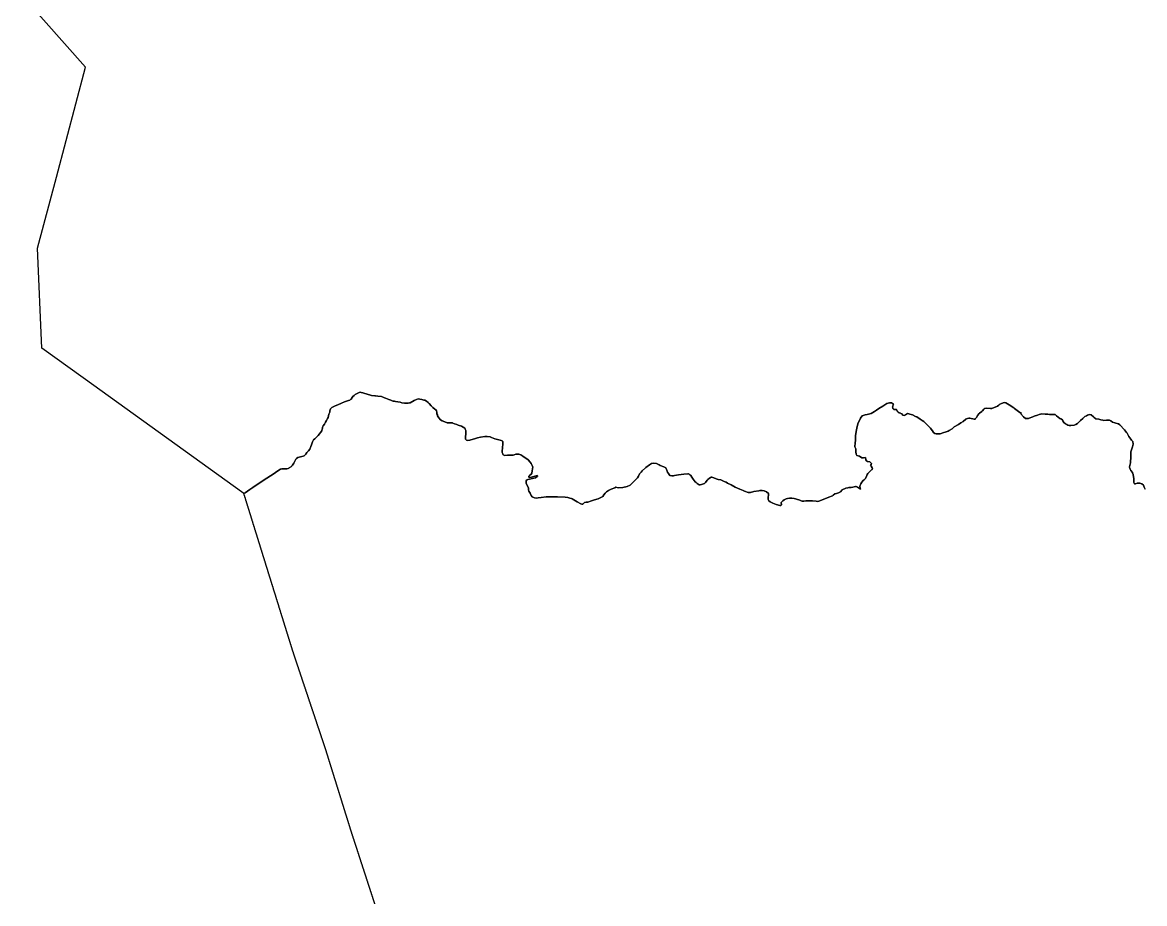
# Model space of a CAD drawing. Header units: inches. Extents: x 130170 to 284068, y 377793 to 804530.
# Drawn here: x 155321 to 191509, y 462633 to 491052 of the extents above; entities that cross this region are included whole.
import ezdxf

# ---------------------------------------------------------------- set-up
doc = ezdxf.new("R2010")
doc.units = ezdxf.units.IN
doc.header["$MEASUREMENT"] = 0
doc.layers.add('muni_il', color=7, linetype='Continuous')

msp = doc.modelspace()

# ---------------------------------------------------------------- linework, layer by layer
at = {"layer": 'muni_il'}
for points in [[(191524, 475999), (191494, 476068), (191472, 476125), (191418, 476176), (191359, 476195), (191271, 476187), (191216, 476167), (191187, 476173), (191167, 476215), (191160, 476329), (191138, 476476), (191125, 476523), (191115, 476538), (191067, 476603), (191044, 476648), (191032, 476677), (191028, 476695), (191028, 476721), (191034, 476759), (191050, 476807), (191056, 476844), (191059, 476906), (191066, 476999), (191067, 477041), (191071, 477089), (191068, 477158), (191065, 477205), (191088, 477271), (191120, 477362), (191137, 477453), (191134, 477534), (191088, 477580), (191063, 477610), (191033, 477659), (191007, 477702), (190947, 477801), (190927, 477829), (190860, 477914), (190831, 477946), (190743, 478039), (190712, 478070), (190670, 478104), (190581, 478127), (190555, 478134), (190473, 478158), (190426, 478202), (190381, 478221), (190326, 478222), (190281, 478221), (190200, 478215), (190166, 478224), (190104, 478240), (190033, 478259), (189938, 478266), (189888, 478307), (189857, 478337), (189792, 478394), (189737, 478404), (189673, 478388), (189634, 478366), (189587, 478339), (189551, 478314), (189515, 478283), (189446, 478217), (189393, 478162), (189344, 478116), (189295, 478088), (189243, 478058), (189135, 478053), (189081, 478052), (189039, 478066), (188997, 478086), (188963, 478108), (188907, 478148), (188875, 478203), (188866, 478230), (188810, 478262), (188778, 478282), (188673, 478365), (188625, 478402), (188573, 478407), (188500, 478407), (188447, 478410), (188386, 478417), (188336, 478421), (188307, 478423), (188197, 478424), (188115, 478403), (188054, 478387), (187947, 478353), (187906, 478337), (187792, 478292), (187761, 478280), (187672, 478274), (187605, 478337), (187520, 478426), (187526, 478450), (187529, 478466), (187483, 478476), (187317, 478602), (187292, 478619), (187146, 478718), (187093, 478750), (187034, 478781), (186980, 478792), (186838, 478739), (186805, 478708), (186767, 478677), (186583, 478602), (186544, 478604), (186403, 478609), (186347, 478601), (186322, 478579), (186279, 478528), (186257, 478499), (186189, 478454), (186170, 478440), (186117, 478371), (186097, 478318), (186059, 478278), (186042, 478261), (186010, 478257), (185874, 478284), (185837, 478291), (185796, 478280), (185764, 478270), (185742, 478254), (185657, 478182), (185586, 478134), (185509, 478088), (185373, 478009), (185307, 477941), (185213, 477892), (185175, 477874), (185082, 477837), (185038, 477824), (184914, 477787), (184828, 477779), (184788, 477786), (184747, 477799), (184707, 477831), (184670, 477883), (184626, 477939), (184601, 477968), (184553, 478021), (184500, 478076), (184460, 478114), (184386, 478178), (184333, 478218), (184275, 478260), (184160, 478331), (184122, 478347), (184025, 478394), (183985, 478403), (183863, 478435), (183798, 478399), (183756, 478374), (183709, 478385), (183678, 478426), (183653, 478444), (183634, 478453), (183592, 478462), (183565, 478483), (183551, 478498), (183534, 478519), (183505, 478565), (183463, 478572), (183427, 478572), (183411, 478587), (183395, 478601), (183389, 478618), (183382, 478647), (183394, 478679), (183403, 478714), (183408, 478737), (183384, 478760), (183344, 478787), (183285, 478788), (183201, 478763), (183066, 478676), (182942, 478599), (182869, 478548), (182802, 478506), (182691, 478444), (182645, 478425), (182565, 478403), (182498, 478392), (182464, 478387), (182399, 478361), (182346, 478292), (182262, 478109), (182230, 477966), (182220, 477913), (182189, 477731), (182182, 477570), (182178, 477493), (182167, 477364), (182197, 477299), (182200, 477203), (182206, 477126), (182228, 477082), (182313, 477058), (182394, 477014), (182440, 477008), (182507, 477016), (182519, 476945), (182545, 476914), (182573, 476886), (182653, 476884), (182678, 476853), (182701, 476825), (182688, 476796), (182673, 476767), (182690, 476742), (182729, 476684), (182734, 476659), (182720, 476632), (182706, 476618), (182618, 476537), (182589, 476505), (182567, 476470), (182538, 476411), (182504, 476333), (182470, 476303), (182436, 476273), (182395, 476229), (182359, 476172), (182337, 476129), (182328, 476081), (182340, 476043), (182350, 476003), (182251, 476068), (182211, 476081), (182185, 476087), (182144, 476075), (182098, 476064), (182046, 476055), (181968, 476053), (181939, 476047), (181871, 476029), (181761, 475972), (181702, 475917), (181680, 475901), (181644, 475880), (181577, 475860), (181521, 475843), (181472, 475804), (181447, 475788), (181329, 475743), (181251, 475710), (181161, 475673), (181032, 475619), (181006, 475611), (180954, 475605), (180915, 475610), (180796, 475623), (180698, 475625), (180588, 475617), (180518, 475608), (180469, 475608), (180438, 475617), (180388, 475639), (180282, 475675), (180247, 475684), (180205, 475694), (180129, 475706), (180077, 475712), (180054, 475709), (179998, 475698), (179949, 475686), (179932, 475680), (179887, 475658), (179845, 475626), (179826, 475606), (179788, 475565), (179796, 475492), (179783, 475469), (179756, 475467), (179742, 475471), (179633, 475506), (179572, 475525), (179518, 475548), (179434, 475585), (179387, 475627), (179369, 475669), (179369, 475716), (179385, 475830), (179377, 475863), (179313, 475911), (179238, 475948), (179172, 475957), (179105, 475954), (179071, 475950), (178910, 475919), (178798, 475896), (178761, 475889), (178727, 475893), (178602, 475936), (178561, 475952), (178460, 475994), (178306, 476067), (178178, 476137), (178055, 476197), (178012, 476220), (177951, 476249), (177849, 476301), (177757, 476307), (177730, 476318), (177589, 476379), (177550, 476387), (177528, 476381), (177498, 476369), (177475, 476352), (177429, 476315), (177402, 476287), (177346, 476210), (177321, 476178), (177223, 476150), (177175, 476139), (177146, 476142), (177077, 476186), (177048, 476209), (177016, 476239), (176950, 476324), (176914, 476383), (176876, 476437), (176843, 476466), (176822, 476483), (176799, 476489), (176781, 476489), (176649, 476486), (176482, 476459), (176349, 476437), (176315, 476431), (176261, 476430), (176204, 476444), (176154, 476499), (176122, 476543), (176102, 476609), (176093, 476635), (176065, 476689), (176008, 476714), (175888, 476764), (175854, 476780), (175771, 476822), (175672, 476837), (175607, 476829), (175539, 476787), (175428, 476702), (175411, 476686), (175308, 476585), (175276, 476551), (175222, 476490), (175189, 476413), (175157, 476368), (175132, 476340), (175013, 476221), (174935, 476137), (174924, 476125), (174826, 476087), (174689, 476048), (174533, 476046), (174463, 476059), (174423, 476037), (174312, 476000), (174263, 475979), (174221, 475954), (174162, 475916), (174112, 475871), (174073, 475817), (174034, 475765), (173958, 475715), (173891, 475690), (173842, 475674), (173740, 475641), (173670, 475618), (173550, 475582), (173504, 475576), (173452, 475566), (173429, 475543), (173399, 475512), (173358, 475515), (173327, 475524), (173210, 475587), (173102, 475651), (173046, 475684), (173024, 475693), (172970, 475713), (172908, 475731), (172823, 475737), (172576, 475755), (172490, 475756), (172212, 475753), (172053, 475735), (171953, 475717), (171897, 475711), (171835, 475721), (171762, 475756), (171732, 475794), (171690, 475865), (171655, 475932), (171645, 475977), (171645, 476031), (171608, 476109), (171564, 476182), (171561, 476225), (171566, 476281), (171599, 476304), (171623, 476310), (171677, 476318), (171772, 476339), (171870, 476368), (171926, 476402), (171930, 476411), (171931, 476426), (171919, 476438), (171890, 476432), (171847, 476417), (171737, 476385), (171680, 476380), (171650, 476389), (171650, 476415), (171679, 476439), (171732, 476482), (171749, 476520), (171758, 476594), (171766, 476655), (171779, 476715), (171773, 476734), (171757, 476761), (171748, 476783), (171731, 476829), (171691, 476874), (171634, 476940), (171584, 476978), (171532, 477013), (171460, 477060), (171392, 477107), (171326, 477129), (171280, 477127), (171234, 477127), (171181, 477104), (171147, 477097), (171075, 477096), (170961, 477090), (170875, 477086), (170829, 477107), (170814, 477135), (170791, 477186), (170793, 477229), (170804, 477335), (170811, 477460), (170816, 477531), (170787, 477555), (170730, 477578), (170687, 477593), (170556, 477626), (170449, 477667), (170403, 477687), (170311, 477695), (170231, 477700), (170089, 477678), (169995, 477651), (169902, 477623), (169781, 477586), (169748, 477577), (169663, 477566), (169641, 477583), (169613, 477607), (169613, 477652), (169623, 477811), (169617, 477890), (169600, 477933), (169585, 477963), (169535, 477994), (169484, 478026), (169373, 478066), (169332, 478081), (169258, 478111), (169206, 478132), (169190, 478141), (169127, 478142), (169018, 478137), (168942, 478166), (168856, 478202), (168802, 478240), (168745, 478300), (168711, 478360), (168703, 478392), (168690, 478429), (168684, 478479), (168672, 478529), (168648, 478560), (168621, 478584), (168554, 478630), (168498, 478691), (168435, 478763), (168402, 478795), (168347, 478842), (168294, 478865), (168268, 478874), (168202, 478889), (168136, 478904), (168079, 478910), (168028, 478894), (167957, 478857), (167829, 478788), (167807, 478780), (167759, 478773), (167730, 478771), (167660, 478770), (167641, 478771), (167554, 478788), (167498, 478800), (167426, 478816), (167347, 478828), (167318, 478832), (167280, 478839), (167249, 478846), (167199, 478870), (167138, 478896), (167035, 478934), (166999, 478947), (166906, 478991), (166786, 478996), (166708, 479004), (166684, 479010), (166580, 479024), (166551, 479028), (166436, 479066), (166327, 479095), (166300, 479105), (166240, 479121), (166221, 479124), (166184, 479113), (166142, 479096), (166118, 479086), (166055, 479051), (166015, 479021), (165977, 478988), (165954, 478958), (165927, 478906), (165906, 478887), (165878, 478874), (165833, 478857), (165708, 478817), (165614, 478774), (165494, 478722), (165458, 478707), (165382, 478674), (165343, 478655), (165296, 478632), (165258, 478589), (165234, 478525), (165230, 478483), (165203, 478418), (165182, 478310), (165163, 478274), (165129, 478215), (165092, 478155), (165059, 478100), (165023, 478041), (165013, 478020), (165003, 477997), (164997, 477978), (164985, 477922), (164978, 477899), (164972, 477880), (164863, 477728), (164803, 477673), (164747, 477624), (164708, 477585), (164674, 477521), (164640, 477426), (164625, 477378), (164591, 477294), (164544, 477240), (164490, 477177), (164457, 477127), (164406, 477076), (164371, 477060), (164294, 477038), (164244, 477027), (164205, 477015), (164163, 476983), (164143, 476965), (164107, 476897), (164075, 476839), (164053, 476803), (164034, 476777), (164014, 476753), (163994, 476735), (163925, 476684), (163908, 476673), (163892, 476665), (163852, 476657), (163790, 476652), (163738, 476655), (163682, 476658), (163639, 476643), (163523, 476566), (163436, 476509), (163201, 476351), (162927, 476170), (162756, 476054), (162655, 475987), (162501, 475882), (162462, 475857), (157282, 479586), (155950, 480545), (155810, 483767), (156418, 486057), (157359, 489605), (155321, 491911)], [(166684, 462628), (166681, 462637), (166678, 462647), (166675, 462656), (166672, 462666), (166669, 462675), (166666, 462685), (166663, 462694), (166660, 462704), (166656, 462713), (166653, 462723), (166650, 462732), (166647, 462742), (166644, 462751), (166641, 462761), (166638, 462770), (166635, 462780), (166632, 462789), (166629, 462799), (166626, 462808), (166622, 462818), (166619, 462827), (166616, 462837), (166613, 462846), (166610, 462856), (166607, 462865), (166604, 462875), (166601, 462884), (166598, 462893), (166595, 462903), (166592, 462912), (166588, 462922), (166585, 462931), (166582, 462941), (166579, 462950), (166576, 462960), (166573, 462969), (166570, 462979), (166567, 462988), (166564, 462998), (166561, 463007), (166558, 463017), (166554, 463026), (166551, 463036), (166548, 463045), (166545, 463055), (166542, 463064), (166539, 463074), (166536, 463083), (166533, 463093), (166530, 463102), (166527, 463112), (166524, 463121), (166520, 463131), (166517, 463140), (166514, 463150), (166511, 463159), (166508, 463169), (166505, 463178), (166502, 463188), (166499, 463197), (166496, 463207), (166493, 463216), (166490, 463226), (166486, 463235), (166483, 463245), (166480, 463254), (166477, 463264), (166474, 463273), (166471, 463283), (166468, 463292), (166465, 463302), (166462, 463311), (166459, 463321), (166456, 463330), (166452, 463340), (166449, 463349), (166446, 463359), (166443, 463368), (166440, 463378), (166437, 463387), (166434, 463397), (166431, 463406), (166428, 463415), (166425, 463425), (166422, 463434), (166419, 463444), (166415, 463453), (166412, 463463), (166409, 463472), (166406, 463482), (166403, 463491), (166400, 463501), (166397, 463510), (166394, 463520), (166391, 463529), (166388, 463539), (166385, 463548), (166381, 463558), (166378, 463567), (166375, 463577), (166372, 463586), (166369, 463596), (166366, 463605), (166363, 463615), (166360, 463624), (166357, 463634), (166354, 463643), (166351, 463653), (166347, 463662), (166344, 463672), (166341, 463681), (166338, 463691), (166335, 463700), (166332, 463710), (166329, 463719), (166326, 463729), (166323, 463738), (166320, 463748), (166317, 463757), (166313, 463767), (166310, 463776), (166307, 463786), (166304, 463795), (166301, 463805), (166298, 463814), (166295, 463824), (166292, 463833), (166289, 463843), (166286, 463852), (166283, 463862), (166279, 463871), (166276, 463881), (166273, 463890), (166270, 463900), (166267, 463909), (166264, 463919), (166261, 463928), (166258, 463937), (166255, 463947), (166252, 463956), (166249, 463966), (166245, 463975), (166242, 463985), (166239, 463994), (166236, 464004), (166233, 464013), (166230, 464023), (166227, 464032), (166224, 464042), (166221, 464051), (166218, 464061), (166215, 464070), (166211, 464080), (166208, 464089), (166205, 464099), (166202, 464108), (166199, 464118), (166196, 464127), (166193, 464137), (166190, 464146), (166187, 464156), (166184, 464165), (166181, 464175), (166177, 464184), (166174, 464194), (166171, 464203), (166168, 464213), (166165, 464222), (166162, 464232), (166159, 464241), (166156, 464251), (166153, 464260), (166150, 464270), (166147, 464279), (166143, 464289), (166140, 464298), (166137, 464308), (166134, 464317), (166131, 464327), (166128, 464336), (166125, 464346), (166122, 464355), (166119, 464365), (166116, 464374), (166113, 464384), (166109, 464393), (166106, 464403), (166103, 464412), (166100, 464422), (166097, 464431), (166094, 464440), (166091, 464450), (166088, 464459), (166085, 464469), (166082, 464478), (166079, 464488), (166075, 464497), (166072, 464507), (166069, 464516), (166066, 464526), (166063, 464535), (166060, 464545), (166057, 464554), (166054, 464564), (166051, 464573), (166048, 464583), (166045, 464592), (166041, 464602), (166038, 464611), (166035, 464621), (166032, 464630), (166029, 464640), (166026, 464649), (166023, 464659), (166020, 464668), (166017, 464678), (166014, 464687), (166011, 464697), (166007, 464706), (166004, 464716), (166001, 464725), (165998, 464735), (165995, 464744), (165992, 464754), (165989, 464763), (165986, 464773), (165983, 464782), (165980, 464792), (165977, 464801), (165973, 464811), (165970, 464820), (165967, 464830), (165964, 464839), (165961, 464849), (165958, 464858), (165955, 464868), (165952, 464877), (165949, 464887), (165946, 464896), (165943, 464906), (165940, 464915), (165936, 464925), (165933, 464934), (165930, 464944), (165927, 464953), (165924, 464962), (165921, 464972), (165918, 464981), (165915, 464991), (165912, 465001), (165909, 465010), (165906, 465020), (165903, 465029), (165900, 465039), (165897, 465048), (165894, 465058), (165891, 465067), (165888, 465077), (165885, 465086), (165882, 465096), (165879, 465105), (165876, 465115), (165873, 465124), (165870, 465134), (165867, 465143), (165864, 465153), (165862, 465162), (165859, 465172), (165856, 465181), (165853, 465191), (165850, 465201), (165847, 465210), (165844, 465220), (165841, 465229), (165838, 465239), (165835, 465248), (165832, 465258), (165829, 465267), (165826, 465277), (165823, 465286), (165820, 465296), (165817, 465305), (165814, 465315), (165811, 465324), (165808, 465334), (165805, 465343), (165802, 465353), (165799, 465362), (165796, 465372), (165793, 465381), (165790, 465391), (165787, 465401), (165784, 465410), (165781, 465420), (165778, 465429), (165776, 465439), (165773, 465448), (165770, 465458), (165767, 465467), (165764, 465477), (165761, 465486), (165758, 465496), (165755, 465505), (165752, 465515), (165749, 465524), (165746, 465534), (165743, 465543), (165740, 465553), (165737, 465562), (165734, 465572), (165731, 465582), (165728, 465591), (165725, 465601), (165722, 465610), (165719, 465620), (165716, 465629), (165713, 465639), (165710, 465648), (165707, 465658), (165704, 465667), (165701, 465677), (165698, 465686), (165695, 465696), (165692, 465705), (165690, 465715), (165687, 465724), (165684, 465734), (165681, 465743), (165678, 465753), (165675, 465762), (165672, 465772), (165669, 465782), (165666, 465791), (165663, 465801), (165660, 465810), (165657, 465820), (165654, 465829), (165651, 465839), (165648, 465848), (165645, 465858), (165642, 465867), (165639, 465877), (165636, 465886), (165633, 465896), (165630, 465905), (165627, 465915), (165624, 465924), (165621, 465934), (165618, 465943), (165615, 465953), (165612, 465962), (165609, 465972), (165606, 465982), (165603, 465991), (165601, 466001), (165598, 466010), (165595, 466020), (165592, 466029), (165589, 466039), (165586, 466048), (165583, 466058), (165580, 466067), (165577, 466077), (165574, 466086), (165571, 466096), (165568, 466105), (165565, 466115), (165562, 466124), (165559, 466134), (165556, 466143), (165553, 466153), (165550, 466162), (165547, 466172), (165544, 466182), (165541, 466191), (165538, 466201), (165535, 466210), (165532, 466220), (165529, 466229), (165526, 466239), (165523, 466248), (165520, 466258), (165517, 466267), (165515, 466277), (165512, 466286), (165509, 466296), (165506, 466305), (165503, 466315), (165500, 466324), (165497, 466334), (165494, 466343), (165491, 466353), (165488, 466362), (165485, 466372), (165482, 466382), (165479, 466391), (165476, 466401), (165473, 466410), (165470, 466420), (165467, 466429), (165464, 466439), (165461, 466448), (165458, 466458), (165455, 466467), (165452, 466477), (165449, 466486), (165446, 466496), (165443, 466505), (165440, 466515), (165437, 466524), (165434, 466534), (165431, 466543), (165429, 466553), (165426, 466563), (165423, 466572), (165420, 466582), (165417, 466591), (165414, 466601), (165411, 466610), (165408, 466620), (165405, 466629), (165402, 466639), (165399, 466648), (165396, 466658), (165393, 466667), (165390, 466677), (165387, 466686), (165384, 466696), (165381, 466705), (165378, 466715), (165375, 466724), (165372, 466734), (165369, 466743), (165366, 466753), (165363, 466763), (165360, 466772), (165357, 466782), (165354, 466791), (165351, 466801), (165348, 466810), (165345, 466820), (165343, 466829), (165340, 466839), (165337, 466848), (165334, 466858), (165331, 466867), (165328, 466877), (165325, 466886), (165322, 466896), (165319, 466905), (165316, 466915), (165313, 466924), (165310, 466934), (165307, 466943), (165304, 466953), (165301, 466963), (165298, 466972), (165295, 466982), (165292, 466991), (165289, 467001), (165286, 467010), (165283, 467020), (165280, 467029), (165277, 467039), (165274, 467048), (165271, 467058), (165268, 467067), (165265, 467077), (165262, 467086), (165259, 467096), (165256, 467105), (165254, 467115), (165251, 467124), (165248, 467134), (165245, 467143), (165242, 467153), (165239, 467163), (165236, 467172), (165233, 467182), (165230, 467191), (165227, 467201), (165224, 467210), (165221, 467220), (165218, 467229), (165215, 467239), (165212, 467248), (165209, 467258), (165206, 467267), (165203, 467277), (165200, 467286), (165197, 467296), (165194, 467305), (165191, 467315), (165188, 467324), (165185, 467334), (165182, 467344), (165179, 467353), (165176, 467363), (165173, 467372), (165170, 467382), (165168, 467391), (165165, 467401), (165162, 467410), (165159, 467420), (165156, 467429), (165153, 467439), (165150, 467448), (165147, 467458), (165144, 467467), (165141, 467477), (165138, 467486), (165135, 467496), (165132, 467505), (165129, 467515), (165126, 467524), (165123, 467534), (165120, 467544), (165117, 467553), (165114, 467563), (165111, 467572), (165108, 467582), (165105, 467591), (165102, 467601), (165099, 467610), (165096, 467620), (165093, 467629), (165090, 467638), (165087, 467648), (165084, 467657), (165081, 467666), (165077, 467676), (165074, 467685), (165071, 467694), (165068, 467704), (165065, 467713), (165062, 467722), (165059, 467732), (165056, 467741), (165052, 467750), (165049, 467760), (165046, 467769), (165043, 467778), (165040, 467788), (165037, 467797), (165034, 467806), (165031, 467816), (165027, 467825), (165024, 467835), (165021, 467844), (165018, 467853), (165015, 467863), (165012, 467872), (165009, 467881), (165006, 467891), (165002, 467900), (164999, 467909), (164996, 467919), (164993, 467928), (164990, 467937), (164987, 467947), (164984, 467956), (164981, 467965), (164977, 467975), (164974, 467984), (164971, 467993), (164968, 468003), (164965, 468012), (164962, 468021), (164959, 468031), (164956, 468040), (164952, 468050), (164949, 468059), (164946, 468068), (164943, 468078), (164940, 468087), (164937, 468096), (164934, 468106), (164931, 468115), (164927, 468124), (164924, 468134), (164921, 468143), (164918, 468152), (164915, 468162), (164912, 468171), (164909, 468180), (164906, 468190), (164902, 468199), (164899, 468208), (164896, 468218), (164893, 468227), (164890, 468236), (164887, 468246), (164884, 468255), (164881, 468264), (164878, 468273), (164875, 468281), (164872, 468290), (164869, 468299), (164866, 468308), (164863, 468316), (164860, 468325), (164857, 468334), (164855, 468343), (164852, 468351), (164849, 468360), (164846, 468369), (164842, 468379), (164839, 468388), (164836, 468398), (164833, 468407), (164830, 468417), (164827, 468426), (164823, 468436), (164820, 468445), (164817, 468455), (164814, 468464), (164811, 468474), (164808, 468483), (164804, 468493), (164801, 468502), (164798, 468511), (164795, 468521), (164792, 468530), (164789, 468540), (164785, 468549), (164782, 468559), (164779, 468568), (164776, 468578), (164773, 468587), (164770, 468597), (164766, 468606), (164763, 468616), (164760, 468625), (164757, 468635), (164754, 468644), (164751, 468653), (164747, 468663), (164744, 468672), (164741, 468682), (164738, 468691), (164735, 468701), (164732, 468710), (164728, 468720), (164725, 468729), (164722, 468739), (164719, 468748), (164716, 468758), (164713, 468767), (164709, 468777), (164706, 468786), (164703, 468795), (164700, 468805), (164697, 468814), (164694, 468824), (164690, 468833), (164687, 468843), (164684, 468852), (164681, 468862), (164678, 468871), (164675, 468881), (164671, 468890), (164668, 468900), (164665, 468909), (164662, 468919), (164659, 468928), (164656, 468938), (164653, 468947), (164649, 468956), (164646, 468966), (164643, 468975), (164640, 468985), (164637, 468994), (164634, 469004), (164630, 469013), (164627, 469023), (164624, 469032), (164621, 469042), (164618, 469051), (164615, 469061), (164611, 469070), (164608, 469080), (164605, 469089), (164602, 469098), (164599, 469108), (164596, 469117), (164592, 469127), (164589, 469136), (164586, 469146), (164583, 469155), (164580, 469165), (164577, 469174), (164573, 469184), (164570, 469193), (164567, 469203), (164564, 469212), (164561, 469222), (164558, 469231), (164554, 469240), (164551, 469250), (164548, 469259), (164545, 469269), (164542, 469278), (164539, 469288), (164535, 469297), (164532, 469307), (164529, 469316), (164526, 469326), (164523, 469335), (164520, 469345), (164516, 469354), (164513, 469364), (164510, 469373), (164507, 469382), (164504, 469392), (164501, 469401), (164497, 469411), (164494, 469420), (164491, 469430), (164488, 469439), (164485, 469449), (164482, 469458), (164478, 469468), (164475, 469477), (164472, 469487), (164469, 469496), (164466, 469506), (164463, 469515), (164459, 469525), (164456, 469534), (164453, 469543), (164450, 469553), (164447, 469562), (164444, 469572), (164440, 469581), (164437, 469591), (164434, 469600), (164431, 469610), (164428, 469619), (164425, 469629), (164422, 469638), (164418, 469648), (164415, 469657), (164412, 469667), (164409, 469676), (164406, 469685), (164403, 469695), (164399, 469704), (164396, 469714), (164393, 469723), (164390, 469733), (164387, 469742), (164384, 469752), (164380, 469761), (164377, 469771), (164374, 469780), (164371, 469790), (164368, 469799), (164365, 469809), (164361, 469818), (164358, 469827), (164355, 469837), (164352, 469846), (164349, 469856), (164346, 469865), (164342, 469875), (164339, 469884), (164336, 469894), (164333, 469903), (164330, 469913), (164327, 469922), (164323, 469932), (164320, 469941), (164317, 469951), (164314, 469960), (164311, 469969), (164308, 469979), (164304, 469988), (164301, 469998), (164298, 470007), (164295, 470017), (164292, 470026), (164289, 470036), (164285, 470045), (164282, 470055), (164279, 470064), (164276, 470074), (164273, 470083), (164270, 470093), (164266, 470102), (164263, 470112), (164260, 470121), (164257, 470130), (164254, 470140), (164251, 470149), (164247, 470159), (164244, 470168), (164241, 470178), (164238, 470187), (164235, 470197), (164232, 470206), (164228, 470216), (164225, 470225), (164222, 470235), (164219, 470244), (164216, 470254), (164213, 470263), (164209, 470272), (164206, 470282), (164203, 470291), (164200, 470301), (164197, 470310), (164194, 470320), (164191, 470329), (164187, 470339), (164184, 470348), (164181, 470358), (164178, 470367), (164175, 470377), (164172, 470386), (164168, 470396), (164165, 470405), (164162, 470414), (164159, 470424), (164156, 470433), (164153, 470443), (164149, 470452), (164146, 470462), (164143, 470471), (164140, 470481), (164137, 470490), (164134, 470500), (164130, 470509), (164127, 470519), (164124, 470528), (164121, 470538), (164118, 470547), (164115, 470556), (164111, 470566), (164108, 470575), (164105, 470585), (164102, 470594), (164099, 470604), (164096, 470613), (164092, 470623), (164089, 470632), (164086, 470642), (164083, 470651), (164080, 470661), (164077, 470670), (164073, 470680), (164070, 470689), (164067, 470698), (164064, 470708), (164061, 470717), (164058, 470727), (164054, 470736), (164051, 470746), (164048, 470755), (164045, 470765), (164042, 470774), (164039, 470784), (164036, 470793), (164033, 470803), (164030, 470812), (164027, 470822), (164024, 470831), (164021, 470841), (164018, 470851), (164015, 470860), (164012, 470870), (164009, 470879), (164006, 470889), (164003, 470898), (164000, 470908), (163997, 470917), (163994, 470927), (163991, 470936), (163988, 470946), (163985, 470955), (163983, 470965), (163980, 470975), (163977, 470984), (163974, 470994), (163971, 471003), (163968, 471013), (163965, 471022), (163962, 471032), (163959, 471041), (163956, 471051), (163953, 471060), (163950, 471070), (163947, 471079), (163944, 471089), (163941, 471098), (163938, 471108), (163935, 471118), (163932, 471127), (163929, 471137), (163926, 471146), (163923, 471156), (163920, 471165), (163917, 471175), (163914, 471184), (163911, 471194), (163908, 471203), (163905, 471213), (163902, 471222), (163900, 471232), (163897, 471242), (163894, 471251), (163891, 471261), (163888, 471270), (163885, 471280), (163882, 471289), (163879, 471299), (163876, 471308), (163873, 471318), (163870, 471327), (163867, 471337), (163864, 471346), (163861, 471356), (163858, 471366), (163855, 471375), (163852, 471385), (163849, 471394), (163846, 471404), (163843, 471413), (163840, 471423), (163837, 471432), (163834, 471442), (163831, 471451), (163828, 471461), (163825, 471470), (163822, 471480), (163820, 471490), (163817, 471499), (163814, 471509), (163811, 471518), (163808, 471528), (163805, 471537), (163802, 471547), (163799, 471556), (163796, 471566), (163793, 471575), (163790, 471585), (163787, 471594), (163784, 471604), (163781, 471613), (163778, 471623), (163775, 471633), (163772, 471642), (163769, 471652), (163766, 471661), (163763, 471671), (163760, 471680), (163757, 471690), (163754, 471699), (163751, 471709), (163748, 471718), (163745, 471728), (163742, 471737), (163739, 471747), (163737, 471757), (163734, 471766), (163731, 471776), (163728, 471785), (163725, 471795), (163722, 471804), (163719, 471814), (163716, 471823), (163713, 471833), (163710, 471842), (163707, 471852), (163704, 471861), (163701, 471871), (163698, 471881), (163695, 471890), (163692, 471900), (163689, 471909), (163686, 471919), (163683, 471928), (163680, 471938), (163677, 471947), (163674, 471957), (163671, 471966), (163668, 471976), (163665, 471985), (163662, 471995), (163659, 472004), (163657, 472014), (163654, 472024), (163651, 472033), (163648, 472043), (163645, 472052), (163642, 472062), (163639, 472071), (163636, 472081), (163633, 472090), (163630, 472100), (163627, 472109), (163624, 472119), (163621, 472128), (163618, 472138), (163615, 472148), (163612, 472157), (163609, 472167), (163606, 472176), (163603, 472186), (163600, 472195), (163597, 472205), (163594, 472214), (163591, 472224), (163588, 472233), (163585, 472243), (163582, 472252), (163579, 472262), (163576, 472272), (163574, 472281), (163571, 472291), (163568, 472300), (163565, 472310), (163562, 472319), (163559, 472329), (163556, 472338), (163553, 472348), (163550, 472357), (163547, 472367), (163544, 472376), (163541, 472386), (163538, 472395), (163535, 472405), (163532, 472415), (163529, 472424), (163526, 472434), (163523, 472443), (163520, 472453), (163517, 472462), (163514, 472472), (163511, 472481), (163508, 472491), (163505, 472500), (163502, 472510), (163499, 472519), (163496, 472529), (163494, 472539), (163491, 472548), (163488, 472558), (163485, 472567), (163482, 472577), (163479, 472586), (163476, 472596), (163473, 472605), (163470, 472615), (163467, 472624), (163464, 472634), (163461, 472643), (163458, 472653), (163455, 472663), (163452, 472672), (163449, 472682), (163446, 472691), (163443, 472701), (163440, 472710), (163437, 472720), (163434, 472729), (163431, 472739), (163428, 472748), (163425, 472758), (163422, 472767), (163419, 472777), (163416, 472787), (163414, 472796), (163411, 472806), (163408, 472815), (163405, 472825), (163402, 472834), (163399, 472844), (163396, 472853), (163393, 472863), (163390, 472872), (163387, 472882), (163384, 472891), (163381, 472901), (163378, 472910), (163375, 472920), (163372, 472930), (163369, 472939), (163366, 472949), (163363, 472958), (163360, 472968), (163357, 472977), (163354, 472987), (163351, 472996), (163348, 473006), (163345, 473015), (163342, 473025), (163339, 473034), (163336, 473044), (163333, 473054), (163331, 473063), (163328, 473073), (163325, 473082), (163322, 473092), (163319, 473101), (163316, 473111), (163313, 473120), (163310, 473130), (163307, 473139), (163304, 473149), (163301, 473158), (163298, 473168), (163295, 473178), (163292, 473187), (163289, 473197), (163286, 473206), (163283, 473216), (163280, 473225), (163277, 473235), (163274, 473244), (163271, 473254), (163268, 473263), (163265, 473273), (163262, 473282), (163259, 473292), (163256, 473301), (163253, 473311), (163251, 473321), (163248, 473330), (163245, 473340), (163242, 473349), (163239, 473359), (163236, 473368), (163233, 473378), (163230, 473387), (163227, 473397), (163224, 473406), (163221, 473416), (163218, 473425), (163215, 473435), (163212, 473445), (163209, 473454), (163206, 473464), (163203, 473473), (163200, 473483), (163197, 473492), (163194, 473502), (163191, 473511), (163188, 473521), (163185, 473530), (163182, 473540), (163179, 473549), (163176, 473559), (163173, 473569), (163170, 473578), (163168, 473588), (163165, 473597), (163162, 473607), (163159, 473616), (163156, 473626), (163153, 473635), (163150, 473645), (163147, 473654), (163144, 473664), (163141, 473673), (163138, 473683), (163135, 473693), (163132, 473702), (163129, 473712), (163126, 473721), (163123, 473731), (163120, 473740), (163117, 473750), (163114, 473759), (163111, 473769), (163108, 473778), (163105, 473788), (163102, 473797), (163099, 473807), (163096, 473816), (163093, 473826), (163090, 473836), (163088, 473845), (163085, 473855), (163082, 473864), (163079, 473874), (163076, 473883), (163073, 473893), (163070, 473902), (163067, 473912), (163064, 473921), (163061, 473931), (163058, 473940), (163055, 473950), (163052, 473960), (163049, 473969), (163046, 473979), (163043, 473988), (163040, 473998), (163037, 474007), (163034, 474017), (163031, 474026), (163028, 474036), (163025, 474045), (163022, 474055), (163019, 474064), (163016, 474074), (163013, 474084), (163010, 474093), (163007, 474103), (163005, 474112), (163002, 474122), (162999, 474131), (162996, 474141), (162993, 474150), (162990, 474160), (162987, 474169), (162984, 474179), (162981, 474188), (162978, 474198), (162975, 474207), (162972, 474217), (162969, 474227), (162966, 474236), (162963, 474246), (162960, 474255), (162957, 474265), (162954, 474274), (162951, 474284), (162948, 474293), (162945, 474303), (162942, 474312), (162939, 474322), (162936, 474331), (162933, 474341), (162930, 474351), (162927, 474360), (162925, 474370), (162922, 474379), (162919, 474389), (162916, 474398), (162913, 474408), (162910, 474417), (162907, 474427), (162904, 474436), (162901, 474446), (162898, 474455), (162895, 474465), (162892, 474475), (162889, 474484), (162886, 474494), (162883, 474503), (162880, 474513), (162877, 474522), (162874, 474532), (162871, 474541), (162868, 474551), (162865, 474560), (162862, 474570), (162859, 474579), (162856, 474589), (162853, 474599), (162850, 474608), (162847, 474618), (162844, 474627), (162842, 474637), (162839, 474646), (162836, 474656), (162833, 474665), (162830, 474675), (162827, 474684), (162824, 474694), (162821, 474703), (162818, 474713), (162815, 474722), (162812, 474732), (162809, 474742), (162806, 474751), (162803, 474761), (162800, 474770), (162797, 474780), (162794, 474789), (162791, 474799), (162788, 474808), (162785, 474818), (162782, 474827), (162779, 474837), (162776, 474846), (162773, 474856), (162770, 474866), (162767, 474875), (162764, 474885), (162762, 474894), (162759, 474904), (162756, 474913), (162753, 474923), (162750, 474932), (162747, 474942), (162744, 474951), (162741, 474961), (162738, 474970), (162735, 474980), (162732, 474990), (162729, 474999), (162726, 475009), (162723, 475018), (162720, 475028), (162717, 475037), (162714, 475047), (162711, 475056), (162708, 475066), (162705, 475075), (162702, 475085), (162699, 475094), (162696, 475104), (162693, 475113), (162690, 475123), (162687, 475133), (162684, 475142), (162682, 475152), (162679, 475161), (162676, 475171), (162673, 475180), (162670, 475190), (162667, 475199), (162664, 475209), (162661, 475218), (162658, 475228), (162655, 475237), (162652, 475247), (162649, 475257), (162646, 475266), (162643, 475276), (162640, 475285), (162637, 475295), (162634, 475304), (162631, 475314), (162628, 475323), (162625, 475333), (162622, 475342), (162619, 475352), (162616, 475361), (162613, 475371), (162610, 475381), (162607, 475390), (162604, 475400), (162601, 475409), (162599, 475419), (162596, 475428), (162593, 475438), (162590, 475447), (162587, 475457), (162584, 475466), (162581, 475476), (162578, 475485), (162575, 475495), (162572, 475505), (162569, 475514), (162566, 475524), (162563, 475533), (162560, 475543), (162557, 475552), (162554, 475562), (162551, 475571), (162548, 475581), (162545, 475590), (162542, 475600), (162539, 475609), (162536, 475619), (162533, 475628), (162530, 475638), (162527, 475648), (162524, 475657), (162521, 475667), (162519, 475676), (162516, 475686), (162513, 475695), (162510, 475705), (162507, 475714), (162504, 475724), (162501, 475733), (162498, 475743), (162495, 475752), (162492, 475762), (162489, 475772), (162486, 475781), (162483, 475791), (162480, 475800), (162477, 475810), (162474, 475819), (162471, 475829), (162468, 475838), (162465, 475848), (162462, 475857), (162501, 475882), (162655, 475987), (162756, 476054), (162927, 476170), (163201, 476351), (163436, 476509), (163523, 476566), (163639, 476643), (163682, 476658), (163738, 476655), (163790, 476652), (163852, 476657), (163892, 476665), (163908, 476673), (163925, 476684), (163994, 476735), (164014, 476753), (164034, 476777), (164053, 476803), (164075, 476839), (164107, 476897), (164143, 476965), (164163, 476983), (164205, 477015), (164244, 477027), (164294, 477038), (164371, 477060), (164406, 477076), (164457, 477127), (164490, 477177), (164544, 477240), (164591, 477294), (164625, 477378), (164640, 477426), (164674, 477521), (164708, 477585), (164747, 477624), (164803, 477673), (164863, 477728), (164972, 477880), (164978, 477899), (164985, 477922), (164997, 477978), (165003, 477997), (165013, 478020), (165023, 478041), (165059, 478100), (165092, 478155), (165129, 478215), (165163, 478274), (165182, 478310), (165203, 478418), (165230, 478483), (165234, 478525), (165258, 478589), (165296, 478632), (165343, 478655), (165382, 478674), (165458, 478707), (165494, 478722), (165614, 478774), (165708, 478817), (165833, 478857), (165878, 478874), (165906, 478887), (165927, 478906), (165954, 478958), (165977, 478988), (166015, 479021), (166055, 479051), (166118, 479086), (166142, 479096), (166184, 479113), (166221, 479124), (166240, 479121), (166300, 479105), (166327, 479095), (166436, 479066), (166551, 479028), (166580, 479024), (166684, 479010), (166708, 479004), (166786, 478996), (166906, 478991), (166999, 478947), (167035, 478934), (167138, 478896), (167199, 478870), (167249, 478846), (167280, 478839), (167318, 478832), (167347, 478828), (167426, 478816), (167498, 478800), (167554, 478788), (167641, 478771), (167660, 478770), (167730, 478771), (167759, 478773), (167807, 478780), (167829, 478788), (167957, 478857), (168028, 478894), (168079, 478910), (168136, 478904), (168202, 478889), (168268, 478874), (168294, 478865), (168347, 478842), (168402, 478795), (168435, 478763), (168498, 478691), (168554, 478630), (168621, 478584), (168648, 478560), (168672, 478529), (168684, 478479), (168690, 478429), (168703, 478392), (168711, 478360), (168745, 478300), (168802, 478240), (168856, 478202), (168942, 478166), (169018, 478137), (169127, 478142), (169190, 478141), (169206, 478132), (169258, 478111), (169332, 478081), (169373, 478066), (169484, 478026), (169535, 477994), (169585, 477963), (169600, 477933), (169617, 477890), (169623, 477811), (169613, 477652), (169613, 477607), (169641, 477583), (169663, 477566), (169748, 477577), (169781, 477586), (169902, 477623), (169995, 477651), (170089, 477678), (170231, 477700), (170311, 477695), (170403, 477687), (170449, 477667), (170556, 477626), (170687, 477593), (170730, 477578), (170787, 477555), (170816, 477531), (170811, 477460), (170804, 477335), (170793, 477229), (170791, 477186), (170814, 477135), (170829, 477107), (170875, 477086), (170961, 477090), (171075, 477096), (171147, 477097), (171181, 477104), (171234, 477127), (171280, 477127), (171326, 477129), (171392, 477107), (171460, 477060), (171532, 477013), (171584, 476978), (171634, 476940), (171691, 476874), (171731, 476829), (171748, 476783), (171757, 476761), (171773, 476734), (171779, 476715), (171766, 476655), (171758, 476594), (171749, 476520), (171732, 476482), (171679, 476439), (171650, 476415), (171650, 476389), (171680, 476380), (171737, 476385), (171847, 476417), (171890, 476432), (171919, 476438), (171931, 476426), (171930, 476411), (171926, 476402), (171870, 476368), (171772, 476339), (171677, 476318), (171623, 476310), (171599, 476304), (171566, 476281), (171561, 476225), (171564, 476182), (171608, 476109), (171645, 476031), (171645, 475977), (171655, 475932), (171690, 475865), (171732, 475794), (171762, 475756), (171835, 475721), (171897, 475711), (171953, 475717), (172053, 475735), (172212, 475753), (172490, 475756), (172576, 475755), (172823, 475737), (172908, 475731), (172970, 475713), (173024, 475693), (173046, 475684), (173102, 475651), (173210, 475587), (173327, 475524), (173358, 475515), (173399, 475512), (173429, 475543), (173452, 475566), (173504, 475576), (173550, 475582), (173670, 475618), (173740, 475641), (173842, 475674), (173891, 475690), (173958, 475715), (174034, 475765), (174073, 475817), (174112, 475871), (174162, 475916), (174221, 475954), (174263, 475979), (174312, 476000), (174423, 476037), (174463, 476059), (174533, 476046), (174689, 476048), (174826, 476087), (174924, 476125), (174935, 476137), (175013, 476221), (175132, 476340), (175157, 476368), (175189, 476413), (175222, 476490), (175276, 476551), (175308, 476585), (175411, 476686), (175428, 476702), (175539, 476787), (175607, 476829), (175672, 476837), (175771, 476822), (175854, 476780), (175888, 476764), (176008, 476714), (176065, 476689), (176093, 476635), (176102, 476609), (176122, 476543), (176154, 476499), (176204, 476444), (176261, 476430), (176315, 476431), (176349, 476437), (176482, 476459), (176649, 476486), (176781, 476489), (176799, 476489), (176822, 476483), (176843, 476466), (176876, 476437), (176914, 476383), (176950, 476324), (177016, 476239), (177048, 476209), (177077, 476186), (177146, 476142), (177175, 476139), (177223, 476150), (177321, 476178), (177346, 476210), (177402, 476287), (177429, 476315), (177475, 476352), (177498, 476369), (177528, 476381), (177550, 476387), (177589, 476379), (177730, 476318), (177757, 476307), (177849, 476301), (177951, 476249), (178012, 476220), (178055, 476197), (178178, 476137), (178306, 476067), (178460, 475994), (178561, 475952), (178602, 475936), (178727, 475893), (178761, 475889), (178798, 475896), (178910, 475919), (179071, 475950), (179105, 475954), (179172, 475957), (179238, 475948), (179313, 475911), (179377, 475863), (179385, 475830), (179369, 475716), (179369, 475669), (179387, 475627), (179434, 475585), (179518, 475548), (179572, 475525), (179633, 475506), (179742, 475471), (179756, 475467), (179783, 475469), (179796, 475492), (179788, 475565), (179826, 475606), (179845, 475626), (179887, 475658), (179932, 475680), (179949, 475686), (179998, 475698), (180054, 475709), (180077, 475712), (180129, 475706), (180205, 475694), (180247, 475684), (180282, 475675), (180388, 475639), (180438, 475617), (180469, 475608), (180518, 475608), (180588, 475617), (180698, 475625), (180796, 475623), (180915, 475610), (180954, 475605), (181006, 475611), (181032, 475619), (181161, 475673), (181251, 475710), (181329, 475743), (181447, 475788), (181472, 475804), (181521, 475843), (181577, 475860), (181644, 475880), (181680, 475901), (181702, 475917), (181761, 475972), (181871, 476029), (181939, 476047), (181968, 476053), (182046, 476055), (182098, 476064), (182144, 476075), (182185, 476087), (182211, 476081), (182251, 476068), (182350, 476003), (182340, 476043), (182328, 476081), (182337, 476129), (182359, 476172), (182395, 476229), (182436, 476273), (182470, 476303), (182504, 476333), (182538, 476411), (182567, 476470), (182589, 476505), (182618, 476537), (182706, 476618), (182720, 476632), (182734, 476659), (182729, 476684), (182690, 476742), (182673, 476767), (182688, 476796), (182701, 476825), (182678, 476853), (182653, 476884), (182573, 476886), (182545, 476914), (182519, 476945), (182507, 477016), (182440, 477008), (182394, 477014), (182313, 477058), (182228, 477082), (182206, 477126), (182200, 477203), (182197, 477299), (182167, 477364), (182178, 477493), (182182, 477570), (182189, 477731), (182220, 477913), (182230, 477966), (182262, 478109), (182346, 478292), (182399, 478361), (182464, 478387), (182498, 478392), (182565, 478403), (182645, 478425), (182691, 478444), (182802, 478506), (182869, 478548), (182942, 478599), (183066, 478676), (183201, 478763), (183285, 478788), (183344, 478787), (183384, 478760), (183408, 478737), (183403, 478714), (183394, 478679), (183382, 478647), (183389, 478618), (183395, 478601), (183411, 478587), (183427, 478572), (183463, 478572), (183505, 478565), (183534, 478519), (183551, 478498), (183565, 478483), (183592, 478462), (183634, 478453), (183653, 478444), (183678, 478426), (183709, 478385), (183756, 478374), (183798, 478399), (183863, 478435), (183985, 478403), (184025, 478394), (184122, 478347), (184160, 478331), (184275, 478260), (184333, 478218), (184386, 478178), (184460, 478114), (184500, 478076), (184553, 478021), (184601, 477968), (184626, 477939), (184670, 477883), (184707, 477831), (184747, 477799), (184788, 477786), (184828, 477779), (184914, 477787), (185038, 477824), (185082, 477837), (185175, 477874), (185213, 477892), (185307, 477941), (185373, 478009), (185509, 478088), (185586, 478134), (185657, 478182), (185742, 478254), (185764, 478270), (185796, 478280), (185837, 478291), (185874, 478284), (186010, 478257), (186042, 478261), (186059, 478278), (186097, 478318), (186117, 478371), (186170, 478440), (186189, 478454), (186257, 478499), (186279, 478528), (186322, 478579), (186347, 478601), (186403, 478609), (186544, 478604), (186583, 478602), (186767, 478677), (186805, 478708), (186838, 478739), (186980, 478792), (187034, 478781), (187093, 478750), (187146, 478718), (187292, 478619), (187317, 478602), (187483, 478476), (187529, 478466), (187526, 478450), (187520, 478426), (187605, 478337), (187672, 478274), (187761, 478280), (187792, 478292), (187906, 478337), (187947, 478353), (188054, 478387), (188115, 478403), (188197, 478424), (188307, 478423), (188336, 478421), (188386, 478417), (188447, 478410), (188500, 478407), (188573, 478407), (188625, 478402), (188673, 478365), (188778, 478282), (188810, 478262), (188866, 478230), (188875, 478203), (188907, 478148), (188963, 478108), (188997, 478086), (189039, 478066), (189081, 478052), (189135, 478053), (189243, 478058), (189295, 478088), (189344, 478116), (189393, 478162), (189446, 478217), (189515, 478283), (189551, 478314), (189587, 478339), (189634, 478366), (189673, 478388), (189737, 478404), (189792, 478394), (189857, 478337), (189888, 478307), (189938, 478266), (190033, 478259), (190104, 478240), (190166, 478224), (190200, 478215), (190281, 478221), (190326, 478222), (190381, 478221), (190426, 478202), (190473, 478158), (190555, 478134), (190581, 478127), (190670, 478104), (190712, 478070), (190743, 478039), (190831, 477946), (190860, 477914), (190927, 477829), (190947, 477801), (191007, 477702), (191033, 477659), (191063, 477610), (191088, 477580), (191134, 477534), (191137, 477453), (191120, 477362), (191088, 477271), (191065, 477205), (191068, 477158), (191071, 477089), (191067, 477041), (191066, 476999), (191059, 476906), (191056, 476844), (191050, 476807), (191034, 476759), (191028, 476721), (191028, 476695), (191032, 476677), (191044, 476648), (191067, 476603), (191115, 476538), (191125, 476523), (191138, 476476), (191160, 476329), (191167, 476215), (191187, 476173), (191216, 476167), (191271, 476187), (191359, 476195), (191418, 476176), (191472, 476125), (191494, 476068), (191524, 475999)]]:
    msp.add_lwpolyline(points, dxfattribs=at)

doc.saveas('drawing.dxf')
